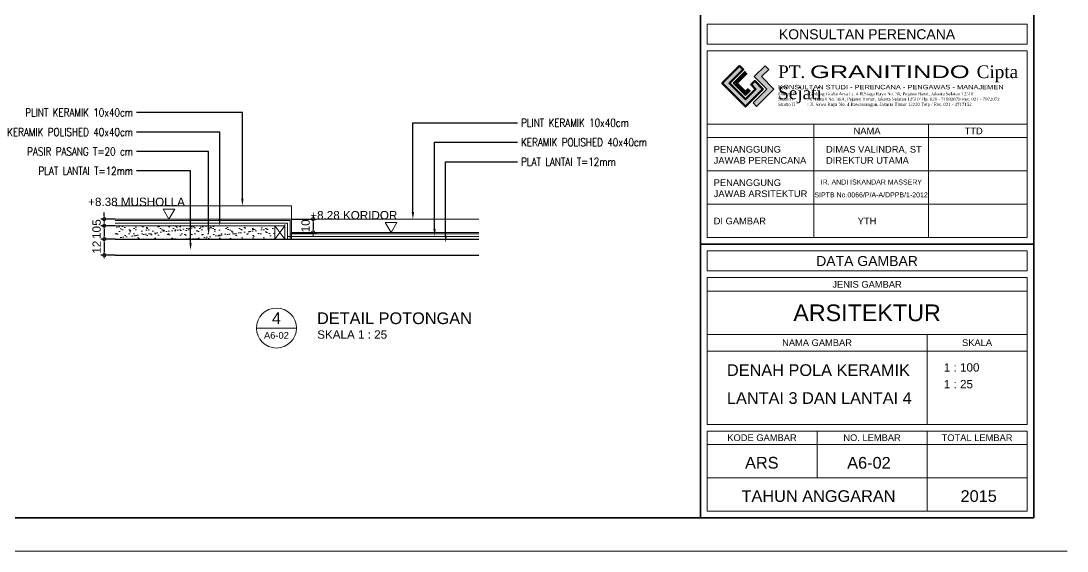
# Model space of a CAD drawing. Header units: millimetres. Extents: x -11 to 1625, y -267 to 180.
# Drawn here: x 1047.84 to 1079.21, y 63 to 78.9 of the extents above; entities that cross this region are included whole.
import ezdxf
from ezdxf import colors
from ezdxf.entities.mleader import LeaderData, LeaderLine
from ezdxf.enums import TextEntityAlignment as Align
from ezdxf.math import Vec2, Vec3

# ---------------------------------------------------------------- set-up
doc = ezdxf.new("R2010")
doc.units = ezdxf.units.MM
for name, color, linetype, lineweight in [('ARSIR BETON', 47, 'Continuous', 5), ('ARSIR WARNA', 43, 'Continuous', 0), ('blk', 1, 'Continuous', 30), ('GRS KOP', 1, 'Continuous', 35), ('kop', 7, 'Continuous', 20), ('lan', 7, 'Continuous', 15), ('logo', 7, 'Continuous', 50), ('not', 7, 'Continuous', 20), ('TEXT KETERANGAN', 7, 'Continuous', 9), ('u', 6, 'Continuous', 20)]:
    doc.layers.add(name, color=color, linetype=linetype, lineweight=lineweight)
doc.styles.add('ATTR', font='romans.shx', dxfattribs={"width": 0.8, "height": 1.735066})
doc.styles.add('BARU', font='complex.shx')
doc.styles.add('S', font='SIMPLEX', dxfattribs={"width": 1.1})
doc.styles.get("Standard").update_dxf_attribs({"font": 'ARIALUNI.TTF'})
doc.linetypes.add('BATTING', pattern='A,0.0001,-0.1,[134,ltypeshp.shx,S=0.1,R=0,X=-0.1,Y=0],-0.2,[134,ltypeshp.shx,S=0.1,R=180,X=0.1,Y=0],-0.1', length=0.4001)
doc.dimstyles.new('SK-25', dxfattribs={"dimtxt": 0.25, "dimasz": 0.1, "dimexe": 0.1, "dimexo": 0, "dimgap": 0.1, "dimtad": 1, "dimdec": 0, "dimlfac": 25, "dimzin": 12, "dimdsep": 46, "dimtxsty": 'Standard', "dimblk": 'BULAT', "dimcen": 0.1, "dimclrd": 256, "dimadec": 0, "dimazin": 3, "dimtfac": 1, "dimtdec": 0, "dimtofl": 0, "dimtmove": 0, "dimatfit": 3, "dimldrblk": 'BULAT', "dimfxl": 0, "dimtolj": 1, "dimtzin": 0, "dimarcsym": 0})

# ---------------------------------------------------------------- blocks, each defined once
blk = doc.blocks.new('Ndtpd')
blk.add_line((0.747, 0), (-0.747, 0))
blk.add_circle((0, 0), 0.747)
at = {"flags": 4}
for tag, height, p in [('NO', 0.5, (0, 0.148)), ('NOLBR', 0.3, (0, -0.398))]:
    blk.add_attdef(tag, text='', height=height, dxfattribs=at).set_placement(p, align=Align.CENTER)
for tag, p, height in [('NDTPD', (1.516, 0.148), 0.5), ('SKALA', (1.523, -0.398), 0.3)]:
    blk.add_attdef(tag, p, '', height=height, dxfattribs=at)
blk = doc.blocks.new('BULAT')
for p, q in [((-1, 0), (1, 0)), ((0, -1), (0, 1))]:
    blk.add_line(p, q)
blk.add_circle((0, 0), 0.5)
blk = doc.blocks.new('*D1323')
at = {"layer": 'Defpoints', "color": 0}
for p in [(1055.952, 72.955), (1055.952, 72.555), (1056.601, 72.555)]:
    blk.add_point(p, dxfattribs=at)
at = {"layer": 'u', "color": 0, "lineweight": -2}
for p, q in [((1055.952, 72.955), (1056.701, 72.955)), ((1055.952, 72.555), (1056.701, 72.555))]:
    blk.add_line(p, q, dxfattribs=at)
at = {"layer": 'u', "lineweight": -2}
blk.add_line((1056.601, 72.855), (1056.601, 72.655), dxfattribs=at)
at = {"layer": 'u', "lineweight": -2, "xscale": 0.1, "yscale": 0.1, "zscale": 0.1}
for p, rotation in [((1056.601, 72.955), 90), ((1056.601, 72.555), 270)]:
    blk.add_blockref('BULAT', p, dxfattribs=dict(at, rotation=rotation))
at = {"layer": 'u', "color": 0, "insert": (1056.374, 72.755), "char_height": 0.25, "attachment_point": 5, "rotation": 90}
blk.add_mtext('\\A1;10', dxfattribs=at)
blk = doc.blocks.new('*D1324')
at = {"layer": 'Defpoints', "color": 0}
for p in [(1050.666, 72.755), (1050.333, 72.355), (1050.666, 72.355)]:
    blk.add_point(p, dxfattribs=at)
at = {"layer": 'u', "color": 0, "lineweight": -2}
for p, q in [((1050.666, 72.755), (1050.233, 72.755)), ((1050.666, 72.355), (1050.233, 72.355))]:
    blk.add_line(p, q, dxfattribs=at)
at = {"layer": 'u', "lineweight": -2}
blk.add_line((1050.333, 72.655), (1050.333, 72.455), dxfattribs=at)
at = {"layer": 'u', "lineweight": -2, "xscale": 0.1, "yscale": 0.1, "zscale": 0.1}
for p, rotation in [((1050.333, 72.755), 90), ((1050.333, 72.355), 270)]:
    blk.add_blockref('BULAT', p, dxfattribs=dict(at, rotation=rotation))
at = {"layer": 'u', "color": 0, "insert": (1050.105, 72.555), "char_height": 0.25, "attachment_point": 5, "rotation": 90}
blk.add_mtext('\\A1;10', dxfattribs=at)
blk = doc.blocks.new('*D1325')
at = {"layer": 'Defpoints', "color": 0}
for p in [(1050.666, 72.955), (1050.333, 72.755), (1050.666, 72.755)]:
    blk.add_point(p, dxfattribs=at)
at = {"layer": 'u', "lineweight": -2}
for p, q in [((1050.333, 73.055), (1050.333, 73.155)), ((1050.333, 72.655), (1050.333, 72.555))]:
    blk.add_line(p, q, dxfattribs=at)
at = {"layer": 'u', "color": 0, "lineweight": -2}
for p, q in [((1050.666, 72.955), (1050.233, 72.955)), ((1050.666, 72.755), (1050.233, 72.755))]:
    blk.add_line(p, q, dxfattribs=at)
at = {"layer": 'u', "lineweight": -2, "xscale": 0.1, "yscale": 0.1, "zscale": 0.1}
for p, rotation in [((1050.333, 72.955), 270), ((1050.333, 72.755), 90)]:
    blk.add_blockref('BULAT', p, dxfattribs=dict(at, rotation=rotation))
at = {"layer": 'u', "color": 0, "insert": (1050.106, 72.855), "char_height": 0.25, "attachment_point": 5, "rotation": 90}
blk.add_mtext('\\A1;5', dxfattribs=at)
blk = doc.blocks.new('*D1326')
at = {"layer": 'Defpoints', "color": 0}
for p in [(1050.666, 72.355), (1050.333, 71.875), (1050.666, 71.875)]:
    blk.add_point(p, dxfattribs=at)
at = {"layer": 'u', "color": 0, "lineweight": -2}
for p, q in [((1050.666, 72.355), (1050.233, 72.355)), ((1050.666, 71.875), (1050.233, 71.875))]:
    blk.add_line(p, q, dxfattribs=at)
at = {"layer": 'u', "lineweight": -2}
blk.add_line((1050.333, 72.255), (1050.333, 71.975), dxfattribs=at)
at = {"layer": 'u', "lineweight": -2, "xscale": 0.1, "yscale": 0.1, "zscale": 0.1}
for p, rotation in [((1050.333, 72.355), 90), ((1050.333, 71.875), 270)]:
    blk.add_blockref('BULAT', p, dxfattribs=dict(at, rotation=rotation))
at = {"layer": 'u', "color": 0, "insert": (1050.107, 72.115), "char_height": 0.25, "attachment_point": 5, "rotation": 90}
blk.add_mtext('\\A1;12', dxfattribs=at)
blk = doc.blocks.new('PEIL')
blk.add_lwpolyline([(-0.188, 0.325), (0.188, 0.325), (0, 0)], close=True)
at = {"style": 'S', "width": 1.1, "flags": 4}
blk.add_attdef('CAT', (0.265, 0.036), '', height=0.2, dxfattribs=at)
blk = doc.blocks.new('logo granitindo baru')
at = {"layer": 'logo'}
for points in [[(1.03, 1.463), (0.916, 1.574), (0.366, 1.024), (1.1, 0.289), (1.652, 0.843), (1.392, 1.098), (1.281, 0.987), (1.423, 0.84), (1.102, 0.519), (0.594, 1.025)], [(1.721, 1.576), (1.381, 1.236), (1.771, 0.842), (1.341, 0.407), (1.454, 0.294), (2.001, 0.844), (1.609, 1.237), (1.835, 1.464)]]:
    blk.add_hatch(color=8, dxfattribs=at).paths.add_polyline_path(points)
blk.add_lwpolyline([(1.03, 1.463), (0.916, 1.574), (0.366, 1.024), (1.1, 0.289), (1.652, 0.843), (1.392, 1.098), (1.281, 0.987), (1.423, 0.84), (1.102, 0.519), (0.594, 1.025), (1.03, 1.463), (0.916, 1.574)], dxfattribs=at)
at = {"layer": 'logo', "lineweight": 13}
for points in [[(1.089, 1.403), (0.713, 1.026), (1.101, 0.638), (1.258, 0.794)], [(1.112, 1.38), (0.759, 1.026), (1.101, 0.683), (1.235, 0.817)], [(1.134, 1.357), (0.803, 1.026), (1.101, 0.728), (1.213, 0.839)], [(1.157, 1.334), (0.85, 1.026), (1.101, 0.775), (1.189, 0.863)]]:
    blk.add_lwpolyline(points, dxfattribs=at)
at = {"layer": 'logo', "lineweight": 0}
blk.add_lwpolyline([(1.721, 1.576), (1.381, 1.236), (1.771, 0.842), (1.341, 0.407), (1.454, 0.294), (2.001, 0.844), (1.609, 1.237), (1.835, 1.464), (1.721, 1.576)], dxfattribs=at)
at = {"layer": 'logo', "insert": (2.134, 1.589), "char_height": 0.4, "width": 7.66452, "attachment_point": 1}
blk.add_mtext('{\\fTimes New Roman|b0|i0|c0|p18;PT. \\fCityBlueprint|b0|i0|c2|p2;\\W1.5;GRANITINDO \\fTimes New Roman|b0|i0|c0|p18;\\W1;Cipta Sejati}', dxfattribs=at)
at = {"layer": 'logo', "insert": (2.134, 0.975), "char_height": 0.1, "attachment_point": 1}
blk.add_mtext_dynamic_manual_height_columns('{\\f@Arial Unicode MS|b0|i0|c0|p34;\\H1.4x;\\W1.2;KONSULTAN STUDI - PERENCANA - PENGAWAS - MANAJEMEN\\fTimes New Roman|b0|i0|c0|p18;\\P\\pt0.9;\\H0.71429x;\\W1;Domisili ^I: Gedung Graha Arsa Lt. 4 Jl.Siaga Raya No. 31, Pejaten Barat, Jakarta Selatan 12510\\PStudio I ^I: Jl. Batu I No. 36A, Pejaten Timur, Jakarta Selatan 12510 Tlp. 021 - 71082879 Fax. 021 - 7972072\\PStudio II          : Jl. Sawo Raya No. 4 Rawamangun, Jakarta Timur 13220 Telp / Fax. 021 - 4717152}', width=9.56937, gutter_width=0, heights=[1.67], dxfattribs=at)
blk = doc.blocks.new('kop')
at = {"layer": 'GRS KOP'}
for p, q in [((73, 1), (73, 54)), ((83, 1), (83, 54)), ((73, 9.2), (83, 9.2))]:
    blk.add_line(p, q, dxfattribs=at)
blk.add_lwpolyline([(1, 54), (83, 54), (83, 1), (1, 1)], close=True, dxfattribs=at)
at = {"layer": 'kop', "color": 7}
blk.add_line((84, 55), (0, 55), dxfattribs=at)
at = {"layer": 'kop'}
for p, q in [((73.2, 9.4), (73.2, 15)), ((82.8, 15), (73.2, 15)), ((82.8, 9.4), (82.8, 15)), ((82.8, 12.8), (73.2, 12.8)), ((76.4, 9.4), (76.4, 12.8)), ((79.842, 9.4), (79.842, 12.8)), ((82.8, 12.4), (73.2, 12.4)), ((73.2, 12.4), (73.2, 11.4)), ((82.8, 11.4), (73.2, 11.4)), ((82.8, 10.4), (73.2, 10.4)), ((82.8, 9.4), (73.2, 9.4)), ((73.2, 7.8), (82.8, 7.8)), ((73.2, 6.5), (82.8, 6.5)), ((79.8, 3.8), (79.8, 6.5)), ((73.2, 6), (82.8, 6)), ((76.5, 2.2), (76.5, 3.6)), ((79.8, 1.2), (79.8, 3.6)), ((73.2, 3.2), (82.8, 3.2)), ((73.2, 2.2), (82.8, 2.2))]:
    blk.add_line(p, q, dxfattribs=at)
for points in [[(73.2, 15.2), (82.8, 15.2), (82.8, 15.8), (73.2, 15.8)], [(73.2, 8.4), (82.8, 8.4), (82.8, 9), (73.2, 9)], [(73.2, 3.8), (82.8, 3.8), (82.8, 8.2), (73.2, 8.2)], [(73.2, 1.2), (82.8, 1.2), (82.8, 3.6), (73.2, 3.6)]]:
    blk.add_lwpolyline(points, close=True, dxfattribs=at)
at = {"xscale": 0.9500000000000455, "yscale": 0.9500000000000455, "zscale": 0.9500000000000455}
blk.add_blockref('logo granitindo baru', (73.307, 13.056), dxfattribs=at)
at = {"layer": 'kop'}
for s, height, p in [('KONSULTAN PERENCANA', 0.3, (78, 15.5)), ('NAMA', 0.2, (78, 12.6)), ('TTD', 0.2, (81.2, 12.6)), ('DATA GAMBAR', 0.3, (78, 8.7)), ('JENIS GAMBAR', 0.2, (78, 8)), ('ARSITEKTUR', 0.5, (78, 7.146)), ('NAMA GAMBAR', 0.2, (76.5, 6.25)), ('SKALA', 0.2, (81.3, 6.25)), ('KODE GAMBAR', 0.2, (74.85, 3.4)), ('NO. LEMBAR', 0.2, (78.15, 3.4)), ('TOTAL LEMBAR', 0.2, (81.3, 3.4)), ('ARS', 0.35, (74.844, 2.65)), ('TAHUN ANGGARAN', 0.35, (76.545, 1.65)), ('2015', 0.35, (81.349, 1.65))]:
    blk.add_text(s, height=height, dxfattribs=at).set_placement(p, align=Align.MIDDLE)
blk.add_text('SIPTB No.0066/P/A-A/DPPB/1-2012', height=0.15, dxfattribs=at).set_placement((78.122, 10.609), align=Align.CENTER)
at = {"layer": 'kop', "attachment_point": 1}
for s, insert, char_height, width in [('PENANGGUNG\\PJAWAB PERENCANA', (73.4, 12.15), 0.2, 8.33062), ('DIMAS VALINDRA, ST\\PDIREKTUR UTAMA', (76.77, 12.15), 0.2, 8.16499), ('PENANGGUNG\\PJAWAB ARSITEKTUR', (73.4, 11.15), 0.2, 8.79211), ('IR. ANDI ISKANDAR MASSERY', (76.609, 11.143), 0.15, 4.04264), ('DI GAMBAR', (73.4, 10), 0.2, 7.59768)]:
    blk.add_mtext(s, dxfattribs=dict(at, insert=insert, char_height=char_height, width=width))
at = {"layer": 'kop', "style": 'BARU', "flags": 4}
for p, height in [((73.8, 5.4), 0.35), ((80.303, 5.382), 0.25), ((73.8, 4.9), 0.35), ((80.303, 4.882), 0.25), ((73.8, 4.4), 0.35), ((80.303, 4.382), 0.25)]:
    blk.add_attdef('-', p, '', height=height, dxfattribs=at)
at = {"layer": 'kop', "flags": 4}
for tag, p in [('AR-00', (78.057, 2.648)), ('00', (81.238, 2.647))]:
    blk.add_attdef(tag, text='', height=0.35, dxfattribs=at).set_placement(p, align=Align.MIDDLE)

msp = doc.modelspace()

# ---------------------------------------------------------------- hatches: boundary and pattern name
at = {"layer": 'ARSIR BETON'}
h = msp.add_hatch(dxfattribs=at)
h.set_pattern_fill('AR-SAND', color=256, scale=0.005, style=0)
h.set_pattern_definition([(37.5, (1861.96733, 720.10306), (-0.008000156, 0.24470662), [0, -0.19304, 0, -0.2159, 0, -0.206375]), (7.5, (1861.96733, 720.10306), (0.22476164, 0.35841255), [0, -0.10414, 0, -0.17399, 0, -0.066675]), (327.5, (1861.81112, 720.10306), (0.395496185, 0.000718592), [0, -0.0635, 0, -0.2286, 0, -0.29845]), (317.5, (1861.8111, 720.10306), (0.38177823, 0.11146466), [0, -0.03175, 0, -0.14986, 0, -0.17145])])
h.paths.add_polyline_path([(1050.6656949, 72.354669), (1055.4544651, 72.354669), (1055.4544651, 72.754669), (1050.6656949, 72.754669)])

# ---------------------------------------------------------------- linework, layer by layer
at = {"layer": 'ARSIR WARNA', "linetype": 'BATTING', "ltscale": 0.2}
for p, q in [((1055.8321653, 72.834669), (1050.6656949, 72.834669)), ((1055.8321653, 72.354669), (1055.8321653, 72.834669)), ((1061.5660154, 72.434669), (1055.8321653, 72.434669))]:
    msp.add_line(p, q, dxfattribs=at)
at = {"layer": 'blk'}
for p, q in [((1050.6656949, 72.354669), (1061.5660154, 72.354669)), ((1050.6656949, 71.874669), (1061.5660154, 71.874669))]:
    msp.add_line(p, q, dxfattribs=at)
at = {"layer": 'lan'}
for p, q in [((1050.6656949, 73.3546691), (1055.9521654, 73.3546691)), ((1050.6656949, 72.954669), (1055.9521654, 72.954669)), ((1050.6656949, 72.954669), (1055.9521654, 72.954669)), ((1050.6656949, 72.9146691), (1055.9121654, 72.9146691)), ((1055.9121654, 72.9146691), (1055.9121654, 72.354669)), ((1055.9521654, 72.954669), (1055.9521654, 72.354669)), ((1055.9521654, 72.954669), (1061.5660154, 72.954669)), ((1050.6656949, 72.754669), (1055.7521654, 72.754669)), ((1055.7521654, 72.794669), (1055.7521654, 72.354669)), ((1055.9121654, 72.5146691), (1061.5660154, 72.5146691)), ((1055.9521654, 72.554669), (1061.5660154, 72.554669))]:
    msp.add_line(p, q, dxfattribs=at)
msp.add_lwpolyline([(1055.9521654, 73.3546691), (1055.9521654, 72.954669)], dxfattribs=at)
at = {"layer": 'u'}
msp.add_lwpolyline([(1055.7521654, 72.754669), (1055.4544651, 72.754669), (1055.4544651, 72.354669), (1055.7521654, 72.354669), (1055.7521654, 72.754669), (1055.4544651, 72.354669), (1055.7521654, 72.354669), (1055.4544651, 72.754669)], dxfattribs=at)

# ---------------------------------------------------------------- block references
at = {"layer": 'kop'}
ref = msp.add_blockref('kop', (995.214162, 63), dxfattribs=at)
ref.add_attrib('-', 'DENAH POLA KERAMIK', (1069.0112338, 68.2525005), dxfattribs={"height": 0.35, "flags": 4})
ref.add_attrib('-', 'LANTAI 3 DAN LANTAI 4', (1069.0112338, 67.4140149), dxfattribs={"height": 0.35, "flags": 4})
ref.add_attrib('-', '1 : 25', (1075.5176457, 67.8815601), dxfattribs={"height": 0.25, "flags": 4})
ref.add_attrib('-', '1 : 100', (1075.5176457, 68.3815601), dxfattribs={"height": 0.25, "flags": 4})
ref.add_attrib('AR-00', 'A6-02', dxfattribs={"height": 0.34997405, "flags": 4}).set_placement((1073.2711176, 65.6476987), align=Align.MIDDLE)
ref.add_attrib('-', 'YTH', dxfattribs={"height": 0.2}).set_placement((1073.214162, 72.9), align=Align.MIDDLE)
msp.add_blockref('kop', (995.2141622, 8.0000005), dxfattribs=at)
at = {"layer": 'not'}
ref = msp.add_blockref('PEIL', (1052.2763939, 72.954669), dxfattribs=dict(at, xscale=-0.9237604307034012, yscale=0.9237604307034012, zscale=0.9237604307034012))
ref.add_attrib('CAT', '+8.38 MUSHOLLA', (1049.8523807, 73.3488323), dxfattribs={"layer": '0', "height": 0.25, "flags": 4})
ref = msp.add_blockref('PEIL', (1058.9385747, 72.554669), dxfattribs=dict(at, xscale=-0.9237604307034012, yscale=0.9237604307034012, zscale=0.9237604307034012))
ref.add_attrib('CAT', '+8.28 KORIDOR', (1056.5145614, 72.9488323), dxfattribs={"layer": '0', "height": 0.25, "flags": 4})
ref = msp.add_blockref('Ndtpd', (1055.499497, 69.6893713), dxfattribs=dict(at, xscale=0.803212851405533, yscale=0.8032128514056467, zscale=0.8032128514056226))
ref.add_attrib('NO', '4', dxfattribs={"layer": '0', "height": 0.35, "flags": 4}).set_placement((1055.4991698, 69.8078972), align=Align.CENTER)
ref.add_attrib('NDTPD', 'DETAIL POTONGAN', (1056.7171816, 69.8078972), dxfattribs={"layer": '0', "height": 0.35, "flags": 4})
ref.add_attrib('NOLBR', 'A6-02', dxfattribs={"layer": '0', "height": 0.2, "flags": 4}).set_placement((1055.4991698, 69.3694014), align=Align.CENTER)
ref.add_attrib('SKALA', 'SKALA 1 : 25', (1056.7229817, 69.3694014), dxfattribs={"layer": '0', "height": 0.25, "flags": 4})

# ---------------------------------------------------------------- dimensions: what is measured, and where the dimension line sits
at = {"layer": 'u'}
for base, p1, p2, picture, middle in [((1050.3328908, 72.754669), (1050.6656949, 72.954669), (1050.6656949, 72.754669), '*D1325', (1050.3328908, 72.854669)), ((1050.3328908, 72.354669), (1050.6656949, 72.754669), (1050.6656949, 72.354669), '*D1324', (1050.3328908, 72.554669)), ((1056.6013839, 72.554669), (1055.9521654, 72.954669), (1055.9521654, 72.554669), '*D1323', (1056.6013839, 72.754669)), ((1050.3328908, 71.874669), (1050.6656949, 72.354669), (1050.6656949, 71.874669), '*D1326', (1050.3328908, 72.114669))]:
    dim = msp.add_linear_dim(base=base, p1=p1, p2=p2, angle=90, dimstyle='SK-25', dxfattribs=at)
    dim.commit()
    dim.dimension.update_dxf_attribs({"geometry": picture, "text_midpoint": middle, "dimtype": 160})

# ---------------------------------------------------------------- leaders
at = {"layer": 'TEXT KETERANGAN'}
ml = msp.add_multileader_mtext('Standard', dxfattribs=at)
ml.set_content('{\\C90;PLINT KERAMIK 10x40cm}', color=256, style='ATTR')
ml.set_leader_properties()
ml.build(insert=Vec2(0, 0))
ml.multileader.update_dxf_attribs({"text_left_attachment_type": 2, "text_right_attachment_type": 2, "dogleg_length": 2.367, "arrow_head_size": 0.2110034})
ctx = ml.context
ctx.base_point, ctx.char_height, ctx.arrow_head_size, ctx.landing_gap_size, ctx.plane_origin = Vec3(1047.4828867, 76.1531055), 0.24, 0.2110034, 0.1055017, Vec3(1048.5773523, 75.429798)
ctx.left_attachment, ctx.right_attachment, ctx.text_align_type = 2, 2, 2
notes = []
notes.append((ctx, [(0, (1, 1, 0), (1054.4783052, 76.1531055), (-1, 0), 3.1729865, [(0, [(1054.4783052, 73.3546691)], 0, [])])]))
ctx.mtext.insert, ctx.mtext.alignment, ctx.mtext.flow_direction = Vec3(1051.199817, 76.2731055), 3, 5
ml = msp.add_multileader_mtext('Standard', dxfattribs=at)
ml.set_content('{\\C90;PLINT KERAMIK 10x40cm}', color=256, style='ATTR')
ml.set_leader_properties()
ml.build(insert=Vec2(0, 0))
ml.multileader.update_dxf_attribs({"text_left_attachment_type": 2, "text_right_attachment_type": 2, "dogleg_length": 2.367, "arrow_head_size": 0.2110034})
ctx = ml.context
ctx.base_point, ctx.char_height, ctx.arrow_head_size, ctx.landing_gap_size, ctx.plane_origin = Vec3(1062.7334841, 75.8447413), 0.24, 0.2110034, 0.1055017, Vec3(1065.4614505, 75.1214338)
ctx.left_attachment, ctx.right_attachment = 2, 2
notes.append((ctx, [(0, (1, 1, 0), (1059.5929317, 75.8447413), (1, 0), 3.1405524, [(0, [(1059.5929317, 72.954669)], 0, [])])]))
ctx.mtext.insert, ctx.mtext.flow_direction = Vec3(1062.8389858, 75.9647413), 5
ml = msp.add_multileader_mtext('Standard', dxfattribs=at)
ml.set_content('{\\C90;KERAMIK POLISHED 40x40cm}', color=256, style='ATTR')
ml.set_leader_properties()
ml.build(insert=Vec2(0, 0))
ml.multileader.update_dxf_attribs({"text_left_attachment_type": 2, "text_right_attachment_type": 2, "dogleg_length": 2.367, "arrow_head_size": 0.2110034})
ctx = ml.context
ctx.base_point, ctx.char_height, ctx.arrow_head_size, ctx.landing_gap_size, ctx.plane_origin = Vec3(1046.8794581, 75.5686015), 0.24, 0.2110034, 0.1055017, Vec3(1048.5773523, 74.845294)
ctx.left_attachment, ctx.right_attachment, ctx.text_align_type = 2, 2, 2
notes.append((ctx, [(0, (1, 1, 0), (1053.7973319, 75.5686015), (-1, 0), 2.4920133, [(0, [(1053.7973319, 72.754669)], 0, [])])]))
ctx.mtext.insert, ctx.mtext.alignment, ctx.mtext.flow_direction = Vec3(1051.199817, 75.6886015), 3, 5
ml = msp.add_multileader_mtext('Standard', dxfattribs=at)
ml.set_content('{\\C90;KERAMIK POLISHED 40x40cm}', color=256, style='ATTR')
ml.set_leader_properties()
ml.build(insert=Vec2(0, 0))
ml.multileader.update_dxf_attribs({"text_left_attachment_type": 2, "text_right_attachment_type": 2, "dogleg_length": 2.367, "arrow_head_size": 0.2110034})
ctx = ml.context
ctx.base_point, ctx.char_height, ctx.arrow_head_size, ctx.landing_gap_size, ctx.plane_origin = Vec3(1062.7334841, 75.2602373), 0.24, 0.2110034, 0.1055017, Vec3(1065.4614505, 74.5369298)
ctx.left_attachment, ctx.right_attachment = 2, 2
notes.append((ctx, [(0, (1, 1, 0), (1060.2414708, 75.2602373), (1, 0), 2.4920133, [(0, [(1060.2414708, 72.4463048)], 0, [])])]))
ctx.mtext.insert, ctx.mtext.flow_direction = Vec3(1062.8389858, 75.3802373), 5
ml = msp.add_multileader_mtext('Standard', dxfattribs=at)
ml.set_content('{\\C90;PASIR PASANG T=20 cm}', color=256, style='ATTR')
ml.set_leader_properties()
ml.build(insert=Vec2(0, 0))
ml.multileader.update_dxf_attribs({"text_left_attachment_type": 2, "text_right_attachment_type": 2, "dogleg_length": 2.367, "arrow_head_size": 0.2110034})
ctx = ml.context
ctx.base_point, ctx.char_height, ctx.arrow_head_size, ctx.landing_gap_size, ctx.plane_origin = Vec3(1047.5011724, 74.9840976), 0.24, 0.2110034, 0.1055017, Vec3(1048.5773523, 74.26079)
ctx.left_attachment, ctx.right_attachment, ctx.text_align_type = 2, 2, 2
notes.append((ctx, [(0, (1, 1, 0), (1053.4641013, 74.9840976), (-1, 0), 2.1587827, [(0, [(1053.4641013, 72.484245)], 0, [])])]))
ctx.mtext.insert, ctx.mtext.alignment, ctx.mtext.flow_direction = Vec3(1051.199817, 75.1040976), 3, 5
ml = msp.add_multileader_mtext('Standard', dxfattribs=at)
ml.set_content('{\\C90;PLAT LANTAI T=12mm}', color=256, style='ATTR')
ml.set_leader_properties()
ml.build(insert=Vec2(0, 0))
ml.multileader.update_dxf_attribs({"text_left_attachment_type": 2, "text_right_attachment_type": 2, "dogleg_length": 2.367, "arrow_head_size": 0.2110034})
ctx = ml.context
ctx.base_point, ctx.char_height, ctx.arrow_head_size, ctx.landing_gap_size, ctx.plane_origin = Vec3(1062.7334841, 74.6757333), 0.24, 0.2110034, 0.1055017, Vec3(1065.4614505, 73.9524258)
ctx.left_attachment, ctx.right_attachment = 2, 2
notes.append((ctx, [(0, (1, 1, 0), (1060.5747014, 74.6757333), (1, 0), 2.1587827, [(0, [(1060.5747014, 72.246305)], 0, [])])]))
ctx.mtext.insert, ctx.mtext.flow_direction = Vec3(1062.8389858, 74.7957333), 5
ml = msp.add_multileader_mtext('Standard', dxfattribs=at)
ml.set_content('{\\C90;PLAT LANTAI T=12mm}', color=256, style='ATTR')
ml.set_leader_properties()
ml.build(insert=Vec2(0, 0))
ml.multileader.update_dxf_attribs({"text_left_attachment_type": 2, "text_right_attachment_type": 2, "dogleg_length": 2.367, "arrow_head_size": 0.2110034})
ctx = ml.context
ctx.base_point, ctx.char_height, ctx.arrow_head_size, ctx.landing_gap_size, ctx.plane_origin = Vec3(1047.9217438, 74.3995936), 0.24, 0.2110034, 0.1055017, Vec3(1048.5773523, 73.6762861)
ctx.left_attachment, ctx.right_attachment, ctx.text_align_type = 2, 2, 2
notes.append((ctx, [(0, (1, 1, 0), (1052.9237319, 74.3995936), (-1, 0), 1.6184132, [(0, [(1052.9237319, 72.0296004)], 0, [])])]))
ctx.mtext.insert, ctx.mtext.alignment, ctx.mtext.flow_direction = Vec3(1051.199817, 74.5195936), 3, 5
for ctx, leaders in notes:
    for number, flags, end, landing, length, lines in leaders:
        leader = LeaderData()
        leader.index, (leader.has_last_leader_line, leader.has_dogleg_vector, leader.attachment_direction) = number, flags
        leader.last_leader_point, leader.dogleg_vector, leader.dogleg_length = Vec3(end), Vec3(landing), length
        for number, points, colour, breaks in lines:
            line = LeaderLine()
            line.index, line.vertices, line.color, line.breaks = number, Vec3.list(points), colors.encode_raw_color(colour), breaks
            leader.lines.append(line)
        ctx.leaders.append(leader)

doc.saveas('drawing.dxf')
